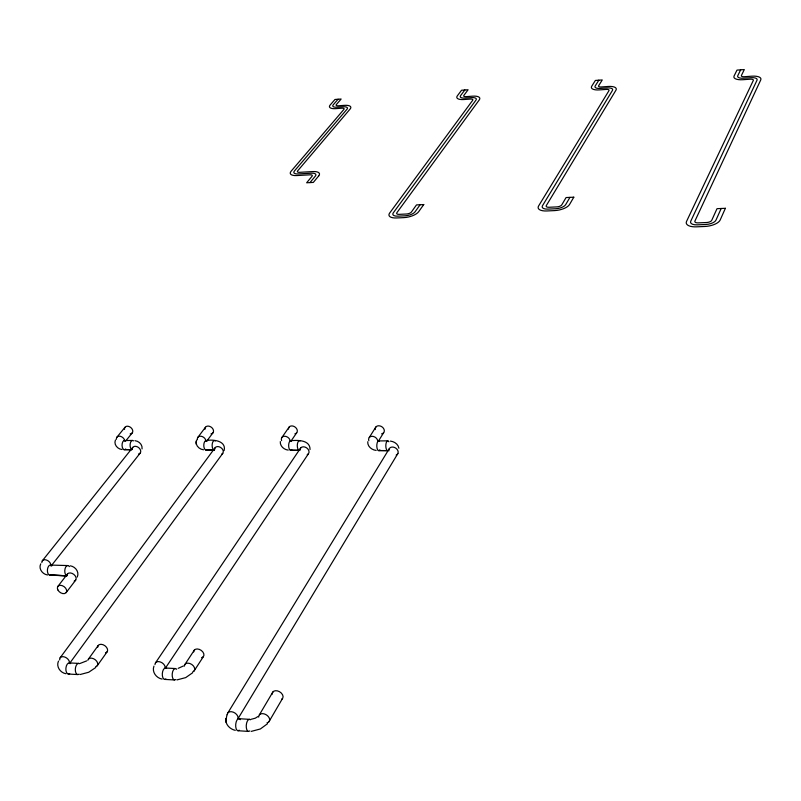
<?xml version="1.0" encoding="UTF-8"?>
<svg xmlns="http://www.w3.org/2000/svg" width="801" height="801" viewBox="0 0 801 801"><rect width="100%" height="100%" fill="white"/><g stroke="black" fill="none" stroke-linecap="round" stroke-linejoin="round"><path stroke-width="1.2" d="M225.942 720.279L226.973 714.772M224.12 450.593C226.643 440.44 212.305 439.118 205.647 440.67M153.942 666.132C151.689 671.949 156.295 678.067 162.102 679.088M196.215 442.813L196.495 440.089M58.493 661.085C55.91 666.562 60.295 672.77 65.912 673.731M77.246 577.06C79.599 572.064 75.364 566.537 70.278 565.826M115.464 439.979C113.482 444.385 117.527 449.141 121.982 449.501M40.721 563.854C38.298 568.77 42.483 574.247 47.489 574.978M721.19 208.49L715.944 220.185A8.711 3.725 -9.5 0 1 705.711 224.5L697.27 224.851A8.691 3.715 -9.6 0 1 690.712 221.276L757.035 80.17A7.65 2.824 -9.5 0 0 751.038 77.687L743.648 78.208A7.589 2.783 -9.6 0 1 737.741 75.755L740.655 69.837M268.936 721.761L282.363 698.732M569.942 197.366L565.646 204.686A8.19 3.384 -11.5 0 1 555.694 208.751L547.934 209.111A8.17 3.374 -11.6 0 1 542.437 205.797L612.465 90.393A7.349 2.693 -11.1 0 0 607.268 87.94L600.299 88.43A7.299 2.653 -11.2 0 1 595.183 85.997L598.818 80.19M259.414 714.762L272.971 691.834M238.027 718.677L397.887 453.476M227.915 712.8L389.136 448.92M378.382 441.181L383.639 432.73M369.261 437.496L375.889 426.973M194.112 670.928L203.324 656.71M185.041 664.259L194.333 650.102M165.286 668.314L308.435 453.746M155.574 662.727L300.665 447.979M290.903 441.231L296.71 432.75M281.932 437.426L289.101 427.103M97.231 665.751L107.094 651.874M420.135 204.726L415.028 211.864A7.9 3.184 -13.4 0 1 405.146 215.809L397.867 216.15A7.89 3.174 -13.5 0 1 393.241 212.906L476.024 100.045A7.099 2.563 -12.6 0 0 471.549 97.612L464.96 98.082A7.049 2.523 -12.6 0 1 460.555 95.679L464.84 89.982M88.34 659.223L98.273 645.416M69.727 663.228L222.758 453.366M60.145 657.761L215.119 447.709M206.778 441.091L212.996 432.77M197.847 437.356L205.507 427.223M66.193 592.55L75.705 580.124M57.842 586.422L67.424 574.047M51.214 565.846L140.255 453.006M42.283 560.84L132.736 447.459M125.727 440.961L132.305 432.79M116.836 437.286L124.936 427.344M309.977 182.598L315.404 176.06A7.389 2.793 -14.5 0 0 311.429 173.196L298.182 173.947A7.329 2.743 -14.5 0 1 294.327 171.114L347.043 109.166A6.889 2.433 -13.9 0 0 343.218 106.773L336.981 107.214A6.849 2.393 -13.9 0 1 333.216 104.831L338.072 99.244M267.524 723.724L260.365 728.97L251.184 731.403M192.691 672.73L185.702 677.606L176.971 679.909M95.75 667.513L88.691 672.259L80.14 674.522M257.842 716.585L255.309 718.187L250.933 719.348M183.469 665.941L178.172 668.354M86.718 660.865L80.18 663.398M124.025 440.54L132.535 440.46M290.373 440.8C297.031 439.979 310.197 439.669 310.047 449.501M378.392 440.93L387.784 440.85M123.915 449.631L131.945 449.661M205.557 449.932L213.897 449.962M290.312 450.232L298.963 450.262M378.362 450.552L387.354 450.583M379.163 450.562L387.754 450.693M291.174 450.242L299.404 450.372M206.478 449.932L214.358 450.062A4.736 2.263 -89.5 0 1 212.185 444.345A4.736 2.263 -89.5 0 1 215.329 440.991M124.896 449.631L131.354 449.741M50.843 565.075L67.614 565.556M49.572 575.198L66.924 575.769A5.146 2.763 -86.6 0 1 65.081 568.66A5.146 2.763 -86.6 0 1 69.417 566.627M66.924 575.769L50.703 575.078L66.293 575.759M69.537 662.918L78.969 663.418M165.747 668.034L175.599 668.555M68.175 674.031L77.617 674.552M164.485 679.398L174.348 679.949M239.058 718.687L249.602 719.358M237.837 730.712L248.39 731.413M390.387 441.091C394.262 441.511 398.247 444.154 398.898 448.22M376.16 450.422C371.824 449.992 367.359 446.457 367.739 441.751M288.21 450.102C283.965 449.681 279.889 446.107 280.3 441.591M203.544 449.792C199.419 449.371 195.624 445.797 196.105 441.451M134.958 440.69C139.014 441.101 142.638 444.705 142.067 448.92M235.284 730.352C229.857 729.16 225.141 724.384 225.792 718.507M225.982 720.65L226.132 722.472M196.235 442.973L196.355 444.365M375.279 429.566A4.836 3.735 32.2 0 1 378.653 425.772A4.836 3.735 32.2 0 1 384.069 429.446A4.836 3.735 32.2 0 1 381.606 433.862M288.51 429.086A4.746 3.594 34.5 0 1 292.085 425.932A4.746 3.594 34.5 0 1 297.081 429.636A4.746 3.594 34.5 0 1 294.908 433.832M204.996 429.286A4.666 3.454 36.4 0 1 208.37 426.082A4.666 3.454 36.4 0 1 213.316 429.857A4.666 3.454 36.4 0 1 211.013 433.882M124.505 429.376A4.586 3.324 38 0 1 127.77 426.232A4.586 3.324 38 0 1 132.606 430.117A4.586 3.324 38 0 1 130.152 433.912M368.83 440.75A4.876 3.745 32.2 0 1 372.095 436.295A4.876 3.745 32.2 0 1 377.702 440.77M379.844 449.862A4.906 1.972 -89.8 0 1 376.81 446.397A4.906 1.972 -89.8 0 1 379.394 441.081M388.335 450.472A4.916 1.962 -89.9 0 1 385.832 444.996A4.916 1.962 -89.9 0 1 388.906 441.762M388.906 450.813A4.946 3.795 31.5 0 1 392.16 447.058A4.946 3.795 31.5 0 1 397.707 450.302A4.946 3.795 31.5 0 1 396.165 455.048M227.234 714.702A5.887 3.975 32 0 1 233.481 712.239A5.887 3.975 32 0 1 237.827 719.058M239.229 730.192A6.048 2.733 -85.4 0 1 235.734 724.204A6.048 2.733 -85.4 0 1 240.29 719.688M249.772 730.892A6.068 2.713 -85.5 0 1 246.257 725.486A6.068 2.713 -85.5 0 1 250.383 719.799M258.713 717.095A5.937 4.035 31.4 0 1 262.888 713.661A5.937 4.035 31.4 0 1 269.246 718.016A5.937 4.035 31.4 0 1 267.013 722.792M272.27 694.157A5.857 4.025 31.3 0 1 279.399 691.633A5.857 4.025 31.3 0 1 281.702 699.283M281.602 440.62A4.776 3.604 34.5 0 1 284.836 436.255A4.776 3.604 34.5 0 1 290.192 441.011M291.754 449.772A4.816 2.133 -89.6 0 1 288.65 445.947A4.816 2.133 -89.6 0 1 291.454 440.94M300.025 450.152A4.826 2.113 -89.7 0 1 297.301 445.516A4.826 2.113 -89.7 0 1 300.095 440.95M300.045 449.731A4.846 3.655 33.9 0 1 306.643 447.859A4.846 3.655 33.9 0 1 307.214 454.648M154.983 664.57A5.597 3.785 33.9 0 1 160.5 662.016A5.597 3.785 33.9 0 1 165.116 668.294M165.897 678.968A5.727 2.793 -85.6 0 1 162.313 673.681A5.727 2.793 -85.6 0 1 166.548 668.485M175.759 679.518A5.737 2.773 -85.6 0 1 172.215 673.931A5.737 2.773 -85.6 0 1 176.631 669.266M184.42 666.122A5.637 3.835 33.3 0 1 191.809 664.47A5.637 3.835 33.3 0 1 192.761 671.829M193.712 651.954A5.587 3.835 33.3 0 1 201.291 650.432A5.587 3.835 33.3 0 1 201.572 657.721M197.406 439.789A4.696 3.464 36.4 0 1 200.991 436.235A4.696 3.464 36.4 0 1 205.907 440.87M206.698 449.812A4.726 2.273 -89.5 0 1 203.794 445.026A4.726 2.273 -89.5 0 1 207.008 440.981M214.588 449.802A4.756 3.514 35.9 0 1 220.675 447.469A4.756 3.514 35.9 0 1 221.607 454.247M59.695 659.964A5.477 3.625 35.5 0 1 64.841 657.06A5.477 3.625 35.5 0 1 69.347 663.578M69.687 673.611A5.607 2.974 -84.8 0 1 65.902 668.144A5.607 2.974 -84.8 0 1 70.648 663.618M79.119 674.142A5.617 2.954 -84.9 0 1 75.314 669.225A5.617 2.954 -84.9 0 1 79.549 663.659M87.87 660.264A5.517 3.675 35.1 0 1 95.469 659.914A5.517 3.675 35.1 0 1 95.579 666.742M97.742 647.228A5.467 3.665 35.1 0 1 104.931 645.736A5.467 3.665 35.1 0 1 105.452 652.875M116.405 439.318A4.616 3.334 38 0 1 120.22 436.265A4.616 3.334 38 0 1 124.726 441.101M125.727 448.971A4.636 2.403 -89.2 0 1 122.052 445.466A4.636 2.403 -89.2 0 1 125.467 440.85M131.704 449.541A4.646 2.393 -89.3 0 1 130.263 443.464A4.646 2.393 -89.3 0 1 133.487 440.86M132.255 449.141A4.676 3.384 37.5 0 1 135.739 446.347A4.676 3.384 37.5 0 1 140.505 450.132A4.676 3.384 37.5 0 1 138.473 454.077M41.832 562.582A5.056 3.444 37.2 0 1 46.578 560.069A5.056 3.444 37.2 0 1 50.853 565.836M51.234 574.738A5.126 2.793 -86.5 0 1 47.419 569.861A5.126 2.793 -86.5 0 1 51.875 565.806M66.944 575.418A5.136 3.504 36.6 0 1 73.822 574.397A5.136 3.504 36.6 0 1 74.183 581.115M725.386 208.3L720.179 220.005A13.066 5.597 -9.5 0 1 704.8 226.483L696.349 226.833A13.036 5.577 -9.6 0 1 686.527 221.456L753.32 80.43A3.825 1.412 -9.5 0 0 750.317 79.189L742.917 79.71A11.384 4.185 -9.6 0 1 734.076 76.015L737 70.098L744.299 69.567L741.416 75.484A3.795 1.392 -9.6 0 0 744.369 76.716L751.749 76.185A11.474 4.245 -9.5 0 1 760.76 79.9L694.898 221.096A4.345 1.862 -9.6 0 0 698.182 222.878L706.612 222.518A4.355 1.862 -9.5 0 0 711.719 220.365L717.005 208.681L725.386 208.3M573.816 197.176L569.541 204.505A12.285 5.076 -11.5 0 1 554.592 210.603L546.823 210.963A12.255 5.056 -11.6 0 1 538.592 205.977L608.96 90.643A3.675 1.352 -11.1 0 0 606.367 89.412L599.388 89.902A10.944 3.985 -11.2 0 1 591.719 86.248L595.373 80.44L602.262 79.94L598.647 85.747A3.645 1.332 -11.2 0 0 601.211 86.969L608.169 86.468A11.024 4.045 -11.1 0 1 615.979 90.143L546.292 205.607A4.085 1.682 -11.6 0 0 549.045 207.269L556.785 206.898A4.095 1.692 -11.5 0 0 561.761 204.876L566.077 197.557L573.816 197.176M423.759 204.555L418.673 211.694A11.845 4.786 -13.4 0 1 403.844 217.622L396.555 217.962A11.825 4.766 -13.5 0 1 389.636 213.076L472.71 100.275A3.554 1.282 -12.6 0 0 470.477 99.064L463.879 99.534A10.573 3.795 -12.6 0 1 457.281 95.92L461.586 90.223L468.094 89.742L463.829 95.449A3.524 1.262 -12.6 0 0 466.032 96.641L472.61 96.17A10.653 3.845 -12.6 0 1 479.348 99.805L396.855 212.736A3.945 1.592 -13.5 0 0 399.178 214.358L406.447 214.007A3.945 1.592 -13.4 0 0 411.384 212.045L416.5 204.906L423.759 204.555M318.738 175.87L313.331 182.418L306.623 182.788L312.06 176.24A3.695 1.392 -14.5 0 0 310.087 174.808L296.821 175.559A10.984 4.115 -14.5 0 1 291.043 171.304L343.909 109.387A3.444 1.212 -13.9 0 0 341.997 108.185L335.759 108.636A10.273 3.594 -13.9 0 1 330.122 105.061L334.988 99.464L341.156 99.014L336.31 104.611A3.424 1.202 -13.9 0 0 338.202 105.802L344.43 105.352A10.343 3.645 -13.9 0 1 350.187 108.946L297.612 170.923A3.665 1.372 -14.5 0 0 299.544 172.335L312.78 171.574A11.084 4.185 -14.5 0 1 318.738 175.87M57.902 589.977A5.176 3.504 36.5 0 0 65.962 592.83A5.176 3.504 36.5 0 0 62.208 585.641A5.176 3.504 36.5 0 0 57.902 589.977"/></g></svg>
